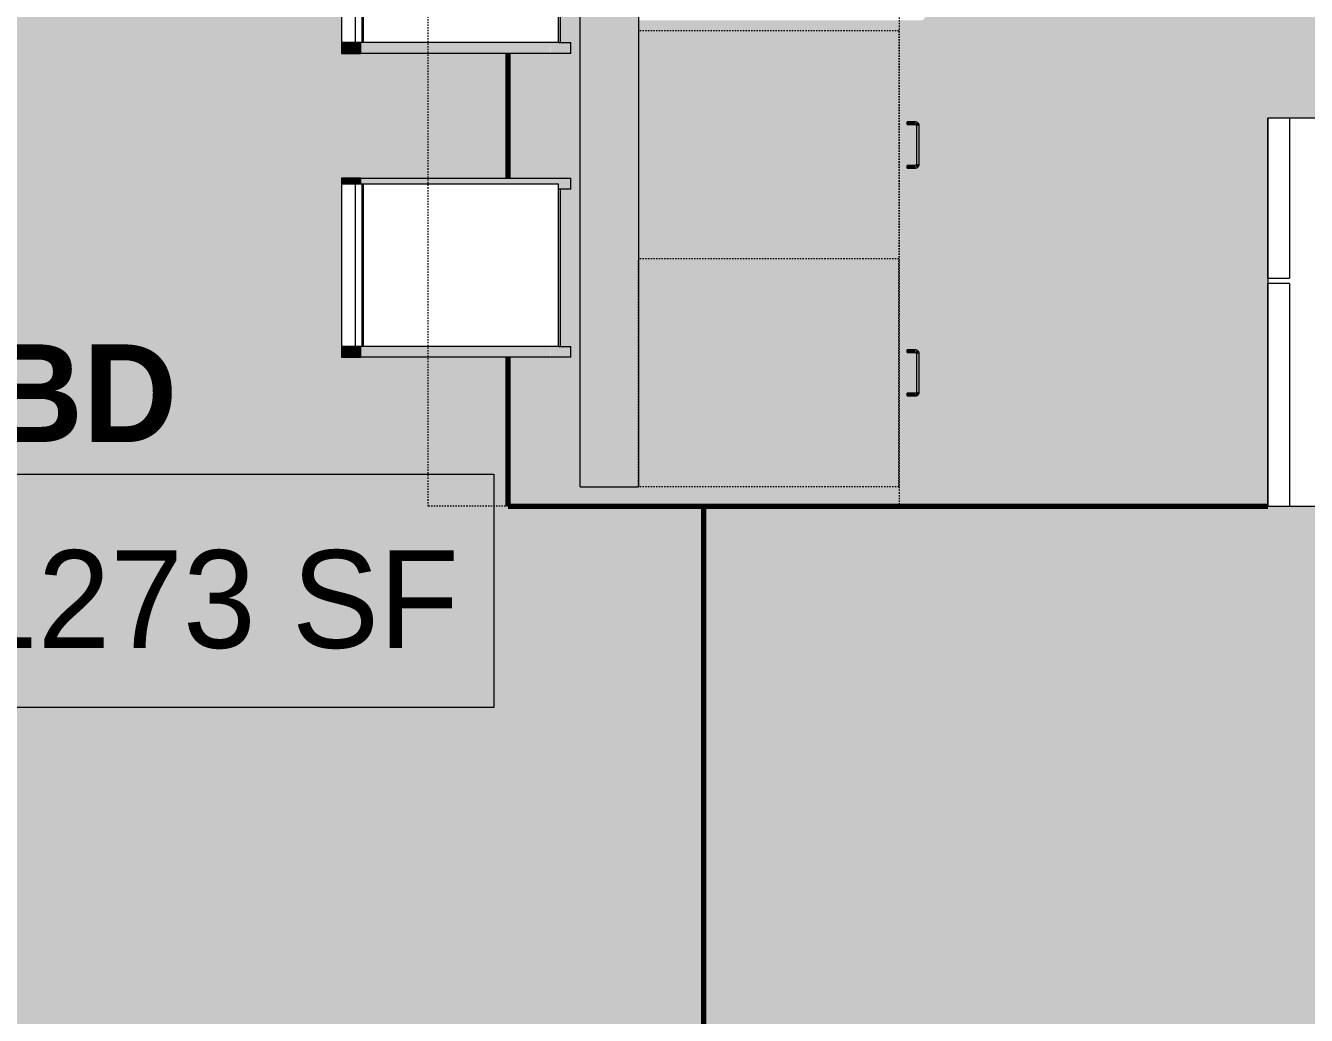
# Model space of a CAD drawing. Header units: inches. Extents: x -4218 to -1814, y 9706 to 12426.
# Drawn here: x -3670 to -3552, y 11892.3 to 11983.5 of the extents above; entities that cross this region are included whole.
import ezdxf

# ---------------------------------------------------------------- set-up
doc = ezdxf.new("R2010")
doc.units = ezdxf.units.IN
doc.header["$MEASUREMENT"] = 0
doc.linetypes.add('Dash', pattern=[0.25, 0.125, -0.125])
for name, color, linetype, lineweight in [('0-1', 7, 'Continuous', 5), ('0-2', 10, 'Continuous', 13), ('A-AREA-1', 130, 'Continuous', 70), ('A-AREA-IDEN', 2, 'Continuous', 9), ('A-AREA-PATT-2', 9, 'Continuous', 9), ('A-WALL-1', 8, 'Continuous', 5), ('A-WALL-3', 10, 'Continuous', 13), ('I-FURN-1', 7, 'Continuous', 9), ('I-FURN-2', 9, 'Continuous', 9), ('Q-CASE', 31, 'Continuous', 9), ('Q-CASE-HDLN-1', 7, 'Dash', 9), ('Q-CASE-HDLN-2', 31, 'Continuous', 9), ('Q-SPCQ-1', 7, 'Continuous', 9)]:
    doc.layers.add(name, color=color, linetype=linetype, lineweight=lineweight)
doc.styles.add('Century Gothic', font='ufonts.com_century-gothic.ttf', dxfattribs={"height": 9})
doc.styles.add('Century Gothic_B', font='GOTHICB.TTF', dxfattribs={"height": 9})

# ---------------------------------------------------------------- blocks, each defined once
blk = doc.blocks.new('Refrigerator_-_Side-by-Side_6047 - 36_ X 30_-345559-FLOOR PLAN - 2ND FLOOR')
at = {"layer": 'Q-SPCQ-1'}
for p, q in [((17.87, 14.42), (-17.88, 14.42)), ((-17.88, 14.42), (-17.88, -15.58)), ((17.87, -15.58), (17.87, 14.42)), ((-17.88, -13.58), (-3.13, -13.58)), ((-17.88, -13.58), (-17.88, -15.58)), ((-3.13, -15.58), (-3.13, -13.58)), ((-2.63, -13.58), (17.87, -13.58)), ((-2.63, -13.58), (-2.63, -15.58)), ((17.87, -15.58), (17.87, -13.58)), ((-17.88, -15.58), (17.87, -15.58)), ((-3.13, -15.58), (-17.88, -15.58)), ((17.87, -15.58), (-2.63, -15.58))]:
    blk.add_line(p, q, dxfattribs=at)
blk = doc.blocks.new('OD_CW_Countertop - OD_CW_Countertop-2487130-FLOOR PLAN - 2ND FLOOR')
at = {"layer": 'Q-CASE-HDLN-1'}
for p, q in [((0.74, -24), (0.74, 19.38)), ((0.74, 19.38), (129.26, 19.38)), ((129.26, 19.38), (129.26, -24)), ((129.26, -24), (0.74, -24))]:
    blk.add_line(p, q, dxfattribs=at)
blk = doc.blocks.new('Bar_Stool_6722_1_ - Bar_Stool_6722_1_-1372833-FLOOR PLAN - 2ND FLOOR')
at = {"layer": 'I-FURN-2'}
for points in [[(16.5, 0), (16, 0), (16, -0.98), (16.5, -0.95), (16.5, -0.3)], [(0, 0), (0, -0.98), (1, -0.98), (1, 0)], [(1, -0.98), (0, -0.98), (0, -1.78), (1, -1.78), (1, -1.24)], [(16.5, -0.98), (16, -0.98), (16, -1.78), (16.5, -1.78), (16.5, -1.24)], [(1, -1.78), (0, -1.78), (0, -17.72), (1, -17.72), (1, -1.91)], [(16.5, -1.78), (16, -1.78), (16, -17.72), (16.5, -17.72), (16.5, -10.48)], [(0.5, -17.72), (0, -17.72), (0, -19.21), (0.5, -19.21), (0.5, -18.08)], [(1, -17.72), (0.5, -17.72), (0.5, -19.21), (1, -19.21), (1, -17.97)], [(16.5, -17.72), (16, -17.72), (16, -19.21), (16.5, -19.21), (16.5, -17.97)], [(1, -19.21), (0, -19.24), (0, -21.13), (1, -21.13), (1, -19.22)], [(12.87, -19.99), (1, -19.99), (1, -20.14), (15.5, -20.14), (15.5, -19.99)], [(16, -19.21), (16, -19.99), (15.5, -19.99), (15.5, -21.13), (16.5, -21.13), (16.5, -19.21)]]:
    blk.add_hatch(color=256, dxfattribs=at).paths.add_polyline_path(points, flags=0)
at = {"layer": 'I-FURN-1'}
for p, q in [((1, 0), (0, 0)), ((0, 0), (0, -0.98)), ((1, -1.24), (1, 0)), ((16, 0), (1, 0)), ((16, 0), (16, -1.24)), ((0, -0.98), (1, -0.98)), ((0, -0.98), (0, -1.78)), ((16.5, 0), (16, 0)), ((16, -0.98), (16.5, -0.98)), ((16.5, -0.98), (16.5, 0)), ((16.5, -1.78), (16.5, -0.98)), ((0, -1.78), (1, -1.78)), ((0, -17.72), (0, -1.78)), ((1, -1.91), (1, -1.24)), ((16, -1.24), (1, -1.24)), ((1, -1.91), (16, -1.91)), ((1, -2.03), (1, -1.91)), ((1, -17.63), (1, -2.03)), ((1, -2.03), (16, -2.03)), ((16, -1.24), (16, -1.91)), ((16, -1.78), (16.5, -1.78)), ((16, -1.91), (16, -2.03)), ((16, -2.03), (16, -17.63)), ((16.5, -1.78), (16.5, -17.72)), ((1, -19.89), (1, -17.63)), ((16, -17.63), (16, -19.89)), ((0, -19.21), (0, -17.72)), ((16.5, -17.72), (16.5, -19.21)), ((0, -21.13), (0, -19.21)), ((1, -19.99), (1, -19.89)), ((1, -19.99), (1, -20.06)), ((1, -20), (16, -20)), ((1, -20.06), (1, -20.14)), ((15.5, -20.06), (15.5, -19.98)), ((15.5, -20.14), (15.5, -20.06)), ((16, -19.89), (16, -19.99)), ((16.5, -19.21), (16.5, -21.13)), ((0, -21.13), (1, -21.13)), ((15.5, -20.14), (1, -20.14)), ((1, -20.14), (1, -21.13)), ((15.5, -21.13), (15.5, -20.14)), ((15.5, -21.13), (16.5, -21.13))]:
    blk.add_line(p, q, dxfattribs=at)
blk = doc.blocks.new('Drawer_Base_Cabinet_3_drawer_12205 - 21_-V46-FLOOR PLAN - 2ND FLOOR')
at = {"layer": 'Q-CASE'}
for points in [[(-1.38, -25.5), (-1.14, -25.5), (-1.17, -24.75), (-1.38, -24.75), (-1.38, -25.45)], [(2.62, -25.5), (2.86, -25.5), (2.83, -24.75), (2.62, -24.75)], [(-1.32, -25.5), (-1.26, -25.77), (-1.01, -25.78), (-1.05, -25.69), (-1.29, -25.5)], [(-1.01, -25.62), (-1.01, -25.87), (2.49, -25.84), (2.49, -25.62), (0.45, -25.62)], [(2.49, -25.75), (2.49, -25.81), (2.76, -25.75), (2.77, -25.5), (2.71, -25.5), (2.52, -25.72)]]:
    blk.add_hatch(color=256, dxfattribs=at).paths.add_polyline_path(points, flags=0)
at = {"layer": 'Q-CASE-HDLN-1'}
for p, q in [((11.24, 0), (-9.76, 0)), ((-9.76, -24), (-9.76, 0)), ((11.24, -24), (11.24, 0)), ((11.24, -24), (-9.76, -24))]:
    blk.add_line(p, q, dxfattribs=at)
at = {"layer": 'Q-CASE-HDLN-2'}
for p, q in [((-1.39, -24.75), (-1.39, -25.5)), ((-1.39, -24.75), (-1.38, -24.75)), ((-1.38, -24.75), (-1.39, -24.75)), ((-1.39, -24.75), (-1.39, -25.5)), ((-1.39, -24.75), (-1.38, -24.75)), ((-1.38, -24.75), (-1.39, -24.75)), ((-1.39, -24.75), (-1.39, -25.5)), ((-1.39, -24.75), (-1.14, -24.75)), ((-1.38, -24.75), (-1.39, -24.75)), ((-1.14, -25.5), (-1.14, -24.75)), ((-1.14, -24.75), (-1.14, -24.75)), ((-1.14, -24.75), (-1.14, -24.75)), ((-1.14, -25.5), (-1.14, -24.75)), ((-1.14, -24.75), (-1.14, -24.75)), ((-1.14, -24.75), (-1.14, -24.75)), ((-1.14, -25.5), (-1.14, -24.75)), ((-1.14, -24.75), (-1.14, -24.75)), ((2.61, -24.75), (2.61, -25.5)), ((2.62, -24.75), (2.61, -24.75)), ((2.61, -24.75), (2.62, -24.75)), ((2.61, -24.75), (2.61, -25.5)), ((2.62, -24.75), (2.61, -24.75)), ((2.61, -24.75), (2.62, -24.75)), ((2.61, -24.75), (2.61, -25.5)), ((2.62, -24.75), (2.61, -24.75)), ((2.61, -24.75), (2.86, -24.75)), ((2.86, -25.5), (2.86, -24.75)), ((2.86, -24.75), (2.86, -24.75)), ((2.86, -24.75), (2.86, -24.75)), ((2.86, -25.5), (2.86, -24.75)), ((2.86, -24.75), (2.86, -24.75)), ((2.86, -24.75), (2.86, -24.75)), ((2.86, -25.5), (2.86, -24.75)), ((2.86, -24.75), (2.86, -24.75)), ((2.49, -25.62), (-1.01, -25.62)), ((-1.01, -25.87), (2.49, -25.87))]:
    blk.add_line(p, q, dxfattribs=at)
at = {"layer": 'Q-CASE-HDLN-2', "flags": 128}
for points in [[(-1.39, -25.5), (-1.39, -25.51), (-1.39, -25.53), (-1.38, -25.54), (-1.38, -25.56), (-1.38, -25.57), (-1.38, -25.59), (-1.37, -25.6), (-1.37, -25.62), (-1.36, -25.63), (-1.36, -25.65), (-1.35, -25.66), (-1.34, -25.67), (-1.34, -25.69), (-1.33, -25.7), (-1.32, -25.71), (-1.31, -25.72), (-1.3, -25.74), (-1.29, -25.75), (-1.28, -25.76)], [(-1.39, -25.5), (-1.39, -25.51), (-1.39, -25.53), (-1.38, -25.54), (-1.38, -25.56), (-1.38, -25.57), (-1.38, -25.59), (-1.37, -25.6), (-1.37, -25.62), (-1.36, -25.63), (-1.36, -25.65), (-1.35, -25.66), (-1.34, -25.67), (-1.34, -25.69), (-1.33, -25.7), (-1.32, -25.71), (-1.31, -25.72), (-1.3, -25.74), (-1.29, -25.75), (-1.28, -25.76)], [(-1.39, -25.5), (-1.39, -25.51), (-1.39, -25.53), (-1.38, -25.54), (-1.38, -25.56), (-1.38, -25.57), (-1.38, -25.59), (-1.37, -25.6), (-1.37, -25.62), (-1.36, -25.63), (-1.36, -25.65), (-1.35, -25.66), (-1.34, -25.67), (-1.34, -25.69), (-1.33, -25.7), (-1.32, -25.71), (-1.31, -25.72), (-1.3, -25.74), (-1.29, -25.75), (-1.28, -25.76), (-1.27, -25.77), (-1.26, -25.78), (-1.25, -25.79), (-1.24, -25.8), (-1.23, -25.81), (-1.21, -25.82), (-1.2, -25.82), (-1.19, -25.83), (-1.18, -25.84), (-1.16, -25.84), (-1.15, -25.85), (-1.13, -25.85), (-1.12, -25.86), (-1.11, -25.86), (-1.09, -25.87), (-1.08, -25.87), (-1.06, -25.87), (-1.05, -25.87), (-1.03, -25.87), (-1.02, -25.87), (-1.01, -25.87)], [(-1.26, -25.78), (-1.25, -25.79), (-1.24, -25.8), (-1.23, -25.81), (-1.21, -25.82), (-1.2, -25.82), (-1.19, -25.83), (-1.18, -25.84), (-1.16, -25.84), (-1.15, -25.85), (-1.13, -25.85), (-1.12, -25.86), (-1.11, -25.86), (-1.09, -25.87), (-1.08, -25.87), (-1.06, -25.87), (-1.05, -25.87), (-1.03, -25.87), (-1.02, -25.87), (-1.01, -25.87)], [(-1.26, -25.78), (-1.25, -25.79), (-1.24, -25.8), (-1.23, -25.81), (-1.21, -25.82), (-1.2, -25.82), (-1.19, -25.83), (-1.18, -25.84), (-1.16, -25.84), (-1.15, -25.85), (-1.13, -25.85), (-1.12, -25.86), (-1.11, -25.86), (-1.09, -25.87), (-1.08, -25.87), (-1.06, -25.87), (-1.05, -25.87), (-1.03, -25.87), (-1.02, -25.87), (-1.01, -25.87)], [(-1.01, -25.62), (-1.02, -25.62), (-1.02, -25.62), (-1.03, -25.62), (-1.03, -25.62), (-1.04, -25.62), (-1.04, -25.62), (-1.05, -25.62), (-1.05, -25.62), (-1.06, -25.62), (-1.06, -25.62), (-1.07, -25.61), (-1.07, -25.61), (-1.07, -25.61), (-1.08, -25.61), (-1.08, -25.6), (-1.09, -25.6), (-1.09, -25.6), (-1.09, -25.59), (-1.1, -25.59), (-1.1, -25.59), (-1.11, -25.58), (-1.11, -25.58), (-1.11, -25.58), (-1.11, -25.57), (-1.12, -25.57), (-1.12, -25.56), (-1.12, -25.56), (-1.12, -25.55), (-1.13, -25.55), (-1.13, -25.55), (-1.13, -25.54), (-1.13, -25.54), (-1.13, -25.53), (-1.13, -25.53), (-1.14, -25.52), (-1.14, -25.52), (-1.14, -25.51), (-1.14, -25.51), (-1.14, -25.5), (-1.14, -25.5)], [(-1.01, -25.62), (-1.02, -25.62), (-1.02, -25.62), (-1.03, -25.62), (-1.03, -25.62), (-1.04, -25.62), (-1.04, -25.62), (-1.05, -25.62), (-1.05, -25.62), (-1.06, -25.62), (-1.06, -25.62), (-1.07, -25.61), (-1.07, -25.61), (-1.07, -25.61), (-1.08, -25.61), (-1.08, -25.6), (-1.09, -25.6), (-1.09, -25.6), (-1.09, -25.59), (-1.1, -25.59), (-1.1, -25.59), (-1.11, -25.58), (-1.11, -25.58), (-1.11, -25.58), (-1.11, -25.57), (-1.12, -25.57), (-1.12, -25.56), (-1.12, -25.56), (-1.12, -25.55), (-1.13, -25.55), (-1.13, -25.55), (-1.13, -25.54), (-1.13, -25.54), (-1.13, -25.53), (-1.13, -25.53), (-1.14, -25.52), (-1.14, -25.52), (-1.14, -25.51), (-1.14, -25.51), (-1.14, -25.5), (-1.14, -25.5)], [(-1.01, -25.62), (-1.02, -25.62), (-1.02, -25.62), (-1.03, -25.62), (-1.03, -25.62), (-1.04, -25.62), (-1.04, -25.62), (-1.05, -25.62), (-1.05, -25.62), (-1.06, -25.62), (-1.06, -25.62), (-1.07, -25.61), (-1.07, -25.61), (-1.07, -25.61), (-1.08, -25.61), (-1.08, -25.6), (-1.09, -25.6), (-1.09, -25.6), (-1.09, -25.59), (-1.1, -25.59), (-1.1, -25.59), (-1.11, -25.58), (-1.11, -25.58), (-1.11, -25.58), (-1.11, -25.57), (-1.12, -25.57), (-1.12, -25.56), (-1.12, -25.56), (-1.12, -25.55), (-1.13, -25.55), (-1.13, -25.55), (-1.13, -25.54), (-1.13, -25.54), (-1.13, -25.53), (-1.13, -25.53), (-1.14, -25.52), (-1.14, -25.52), (-1.14, -25.51), (-1.14, -25.51), (-1.14, -25.5), (-1.14, -25.5)], [(2.61, -25.5), (2.61, -25.5), (2.61, -25.51), (2.61, -25.51), (2.61, -25.52), (2.61, -25.52), (2.61, -25.53), (2.61, -25.53), (2.61, -25.54), (2.6, -25.54), (2.6, -25.55), (2.6, -25.55), (2.6, -25.56), (2.6, -25.56), (2.59, -25.57), (2.59, -25.57), (2.59, -25.57), (2.58, -25.58), (2.58, -25.58), (2.58, -25.59), (2.57, -25.59), (2.57, -25.59), (2.57, -25.6), (2.56, -25.6), (2.56, -25.6), (2.56, -25.61), (2.55, -25.61), (2.55, -25.61), (2.54, -25.61), (2.54, -25.61), (2.53, -25.62), (2.53, -25.62), (2.52, -25.62), (2.52, -25.62), (2.51, -25.62), (2.51, -25.62), (2.5, -25.62), (2.5, -25.62), (2.49, -25.62), (2.49, -25.62)], [(2.61, -25.5), (2.61, -25.5), (2.61, -25.51), (2.61, -25.51), (2.61, -25.52), (2.61, -25.52), (2.61, -25.53), (2.61, -25.53), (2.61, -25.54), (2.6, -25.54), (2.6, -25.55), (2.6, -25.55), (2.6, -25.56), (2.6, -25.56), (2.59, -25.57), (2.59, -25.57), (2.59, -25.57), (2.58, -25.58), (2.58, -25.58), (2.58, -25.59), (2.57, -25.59), (2.57, -25.59), (2.57, -25.6), (2.56, -25.6), (2.56, -25.6), (2.56, -25.61), (2.55, -25.61), (2.55, -25.61), (2.54, -25.61), (2.54, -25.61), (2.53, -25.62), (2.53, -25.62), (2.52, -25.62), (2.52, -25.62), (2.51, -25.62), (2.51, -25.62), (2.5, -25.62), (2.5, -25.62), (2.49, -25.62), (2.49, -25.62)], [(2.49, -25.87), (2.5, -25.87), (2.52, -25.87), (2.53, -25.87), (2.55, -25.87), (2.56, -25.87), (2.58, -25.86), (2.59, -25.86), (2.61, -25.86), (2.62, -25.85), (2.63, -25.85), (2.65, -25.84), (2.66, -25.83), (2.67, -25.83), (2.69, -25.82), (2.7, -25.81), (2.71, -25.8), (2.72, -25.79), (2.73, -25.78), (2.75, -25.77), (2.76, -25.76), (2.77, -25.75), (2.78, -25.74), (2.79, -25.73), (2.79, -25.72), (2.8, -25.7), (2.81, -25.69), (2.82, -25.68), (2.83, -25.66), (2.83, -25.65), (2.84, -25.64), (2.84, -25.62), (2.85, -25.61), (2.85, -25.59), (2.85, -25.58), (2.86, -25.56), (2.86, -25.55), (2.86, -25.53), (2.86, -25.52), (2.86, -25.5), (2.86, -25.5)], [(2.61, -25.5), (2.61, -25.5), (2.61, -25.51), (2.61, -25.51), (2.61, -25.52), (2.61, -25.52), (2.61, -25.53), (2.61, -25.53), (2.61, -25.54), (2.6, -25.54), (2.6, -25.55), (2.6, -25.55), (2.6, -25.56), (2.6, -25.56), (2.59, -25.57), (2.59, -25.57), (2.59, -25.57), (2.58, -25.58), (2.58, -25.58), (2.58, -25.59), (2.57, -25.59), (2.57, -25.59), (2.57, -25.6), (2.56, -25.6), (2.56, -25.6), (2.56, -25.61), (2.55, -25.61), (2.55, -25.61), (2.54, -25.61), (2.54, -25.61), (2.53, -25.62), (2.53, -25.62), (2.52, -25.62), (2.52, -25.62), (2.51, -25.62), (2.51, -25.62), (2.5, -25.62), (2.5, -25.62), (2.49, -25.62), (2.49, -25.62), (2.49, -25.62)], [(2.49, -25.87), (2.5, -25.87), (2.52, -25.87), (2.53, -25.87), (2.55, -25.87), (2.56, -25.87), (2.58, -25.86), (2.59, -25.86), (2.61, -25.86), (2.62, -25.85), (2.63, -25.85), (2.65, -25.84), (2.66, -25.83), (2.67, -25.83), (2.69, -25.82), (2.7, -25.81), (2.71, -25.8), (2.72, -25.79), (2.73, -25.78), (2.75, -25.77)], [(2.49, -25.87), (2.5, -25.87), (2.52, -25.87), (2.53, -25.87), (2.55, -25.87), (2.56, -25.87), (2.58, -25.86), (2.59, -25.86), (2.61, -25.86), (2.62, -25.85), (2.63, -25.85), (2.65, -25.84), (2.66, -25.83), (2.67, -25.83), (2.69, -25.82), (2.7, -25.81), (2.71, -25.8), (2.72, -25.79), (2.73, -25.78), (2.75, -25.77)], [(2.77, -25.75), (2.78, -25.74), (2.79, -25.73), (2.79, -25.72), (2.8, -25.7), (2.81, -25.69), (2.82, -25.68), (2.83, -25.66), (2.83, -25.65), (2.84, -25.64), (2.84, -25.62), (2.85, -25.61), (2.85, -25.59), (2.85, -25.58), (2.86, -25.56), (2.86, -25.55), (2.86, -25.53), (2.86, -25.52), (2.86, -25.5), (2.86, -25.5)], [(2.77, -25.75), (2.78, -25.74), (2.79, -25.73), (2.79, -25.72), (2.8, -25.7), (2.81, -25.69), (2.82, -25.68), (2.83, -25.66), (2.83, -25.65), (2.84, -25.64), (2.84, -25.62), (2.85, -25.61), (2.85, -25.59), (2.85, -25.58), (2.86, -25.56), (2.86, -25.55), (2.86, -25.53), (2.86, -25.52), (2.86, -25.5), (2.86, -25.5)]]:
    blk.add_lwpolyline(points, dxfattribs=at)
blk = doc.blocks.new('Drawer_Base_Cabinet_3_drawer_12205 - 21_-V47-FLOOR PLAN - 2ND FLOOR')
at = {"layer": 'Q-CASE'}
for points in [[(-1.14, 24.75), (-1.17, 25.5), (-1.38, 25.5), (-1.35, 24.75), (-1.15, 24.75)], [(-1.01, 25.72), (-1.01, 25.81), (-1.29, 25.72), (-1.29, 25.5), (-1.23, 25.53), (-1.05, 25.69)], [(2.49, 25.62), (2.49, 25.87), (-1.01, 25.84), (-1.01, 25.62)], [(2.8, 25.5), (2.74, 25.77), (2.49, 25.78), (2.52, 25.72), (2.74, 25.5), (2.77, 25.5)], [(2.86, 24.75), (2.83, 25.5), (2.62, 25.5), (2.65, 24.75), (2.85, 24.75)]]:
    blk.add_hatch(color=256, dxfattribs=at).paths.add_polyline_path(points, flags=0)
at = {"layer": 'Q-CASE-HDLN-1'}
for p, q in [((11.24, 24), (-9.76, 24)), ((-9.76, 24), (-9.76, 0)), ((11.24, 24), (11.24, 0)), ((11.24, 0), (-9.76, 0))]:
    blk.add_line(p, q, dxfattribs=at)
at = {"layer": 'Q-CASE-HDLN-2'}
for p, q in [((-1.39, 25.5), (-1.39, 24.75)), ((-1.39, 25.5), (-1.39, 24.75)), ((-1.39, 25.5), (-1.39, 24.75)), ((-1.14, 24.75), (-1.14, 25.5)), ((-1.14, 24.75), (-1.14, 25.5)), ((-1.14, 24.75), (-1.14, 25.5)), ((2.49, 25.87), (-1.01, 25.87)), ((-1.01, 25.62), (2.49, 25.62)), ((2.61, 25.5), (2.61, 24.75)), ((2.61, 25.5), (2.61, 24.75)), ((2.61, 25.5), (2.61, 24.75)), ((2.86, 24.75), (2.86, 25.5)), ((2.86, 24.75), (2.86, 25.5)), ((2.86, 24.75), (2.86, 25.5)), ((-1.39, 24.75), (-1.38, 24.75)), ((-1.38, 24.75), (-1.39, 24.75)), ((-1.39, 24.75), (-1.38, 24.75)), ((-1.38, 24.75), (-1.39, 24.75)), ((-1.39, 24.75), (-1.38, 24.75)), ((-1.14, 24.75), (-1.39, 24.75)), ((-1.14, 24.75), (-1.14, 24.75)), ((-1.14, 24.75), (-1.14, 24.75)), ((-1.14, 24.75), (-1.14, 24.75)), ((-1.14, 24.75), (-1.14, 24.75)), ((-1.14, 24.75), (-1.14, 24.75)), ((2.62, 24.75), (2.61, 24.75)), ((2.61, 24.75), (2.62, 24.75)), ((2.62, 24.75), (2.61, 24.75)), ((2.61, 24.75), (2.62, 24.75)), ((2.86, 24.75), (2.61, 24.75)), ((2.61, 24.75), (2.62, 24.75)), ((2.86, 24.75), (2.86, 24.75)), ((2.86, 24.75), (2.86, 24.75)), ((2.86, 24.75), (2.86, 24.75)), ((2.86, 24.75), (2.86, 24.75)), ((2.86, 24.75), (2.86, 24.75))]:
    blk.add_line(p, q, dxfattribs=at)
at = {"layer": 'Q-CASE-HDLN-2', "flags": 128}
for points in [[(-1.01, 25.87), (-1.03, 25.87), (-1.04, 25.87), (-1.06, 25.87), (-1.07, 25.87), (-1.09, 25.87), (-1.1, 25.86), (-1.12, 25.86), (-1.13, 25.86), (-1.14, 25.85), (-1.16, 25.85), (-1.17, 25.84), (-1.19, 25.83), (-1.2, 25.83), (-1.21, 25.82), (-1.22, 25.81), (-1.24, 25.8), (-1.25, 25.79), (-1.26, 25.78), (-1.27, 25.77), (-1.28, 25.76), (-1.29, 25.75), (-1.3, 25.74), (-1.31, 25.73), (-1.32, 25.72), (-1.33, 25.7), (-1.34, 25.69), (-1.34, 25.68), (-1.35, 25.66), (-1.36, 25.65), (-1.36, 25.64), (-1.37, 25.62), (-1.37, 25.61), (-1.38, 25.59), (-1.38, 25.58), (-1.38, 25.56), (-1.38, 25.55), (-1.39, 25.53), (-1.39, 25.52), (-1.39, 25.5), (-1.39, 25.5)], [(-1.29, 25.75), (-1.3, 25.74), (-1.31, 25.73), (-1.32, 25.72), (-1.33, 25.7), (-1.34, 25.69), (-1.34, 25.68), (-1.35, 25.66), (-1.36, 25.65), (-1.36, 25.64), (-1.37, 25.62), (-1.37, 25.61), (-1.38, 25.59), (-1.38, 25.58), (-1.38, 25.56), (-1.38, 25.55), (-1.39, 25.53), (-1.39, 25.52), (-1.39, 25.5), (-1.39, 25.5)], [(-1.29, 25.75), (-1.3, 25.74), (-1.31, 25.73), (-1.32, 25.72), (-1.33, 25.7), (-1.34, 25.69), (-1.34, 25.68), (-1.35, 25.66), (-1.36, 25.65), (-1.36, 25.64), (-1.37, 25.62), (-1.37, 25.61), (-1.38, 25.59), (-1.38, 25.58), (-1.38, 25.56), (-1.38, 25.55), (-1.39, 25.53), (-1.39, 25.52), (-1.39, 25.5), (-1.39, 25.5)], [(-1.01, 25.87), (-1.03, 25.87), (-1.04, 25.87), (-1.06, 25.87), (-1.07, 25.87), (-1.09, 25.87), (-1.1, 25.86), (-1.12, 25.86), (-1.13, 25.86), (-1.14, 25.85), (-1.16, 25.85), (-1.17, 25.84), (-1.19, 25.83), (-1.2, 25.83), (-1.21, 25.82), (-1.22, 25.81), (-1.24, 25.8), (-1.25, 25.79), (-1.26, 25.78), (-1.27, 25.77)], [(-1.01, 25.87), (-1.03, 25.87), (-1.04, 25.87), (-1.06, 25.87), (-1.07, 25.87), (-1.09, 25.87), (-1.1, 25.86), (-1.12, 25.86), (-1.13, 25.86), (-1.14, 25.85), (-1.16, 25.85), (-1.17, 25.84), (-1.19, 25.83), (-1.2, 25.83), (-1.21, 25.82), (-1.22, 25.81), (-1.24, 25.8), (-1.25, 25.79), (-1.26, 25.78), (-1.27, 25.77)], [(-1.14, 25.5), (-1.14, 25.5), (-1.14, 25.51), (-1.14, 25.51), (-1.14, 25.52), (-1.13, 25.52), (-1.13, 25.53), (-1.13, 25.53), (-1.13, 25.54), (-1.13, 25.54), (-1.13, 25.55), (-1.13, 25.55), (-1.12, 25.56), (-1.12, 25.56), (-1.12, 25.57), (-1.12, 25.57), (-1.11, 25.57), (-1.11, 25.58), (-1.11, 25.58), (-1.1, 25.59), (-1.1, 25.59), (-1.1, 25.59), (-1.09, 25.6), (-1.09, 25.6), (-1.08, 25.6), (-1.08, 25.61), (-1.08, 25.61), (-1.07, 25.61), (-1.07, 25.61), (-1.06, 25.61), (-1.06, 25.62), (-1.05, 25.62), (-1.05, 25.62), (-1.04, 25.62), (-1.04, 25.62), (-1.03, 25.62), (-1.03, 25.62), (-1.02, 25.62), (-1.02, 25.62), (-1.01, 25.62)], [(-1.14, 25.5), (-1.14, 25.5), (-1.14, 25.51), (-1.14, 25.51), (-1.14, 25.52), (-1.13, 25.52), (-1.13, 25.53), (-1.13, 25.53), (-1.13, 25.54), (-1.13, 25.54), (-1.13, 25.55), (-1.13, 25.55), (-1.12, 25.56), (-1.12, 25.56), (-1.12, 25.57), (-1.12, 25.57), (-1.11, 25.57), (-1.11, 25.58), (-1.11, 25.58), (-1.1, 25.59), (-1.1, 25.59), (-1.1, 25.59), (-1.09, 25.6), (-1.09, 25.6), (-1.08, 25.6), (-1.08, 25.61), (-1.08, 25.61), (-1.07, 25.61), (-1.07, 25.61), (-1.06, 25.61), (-1.06, 25.62), (-1.05, 25.62), (-1.05, 25.62), (-1.04, 25.62), (-1.04, 25.62), (-1.03, 25.62), (-1.03, 25.62), (-1.02, 25.62), (-1.02, 25.62), (-1.01, 25.62)], [(-1.14, 25.5), (-1.14, 25.5), (-1.14, 25.51), (-1.14, 25.51), (-1.14, 25.52), (-1.13, 25.52), (-1.13, 25.53), (-1.13, 25.53), (-1.13, 25.54), (-1.13, 25.54), (-1.13, 25.55), (-1.13, 25.55), (-1.12, 25.56), (-1.12, 25.56), (-1.12, 25.57), (-1.12, 25.57), (-1.11, 25.57), (-1.11, 25.58), (-1.11, 25.58), (-1.1, 25.59), (-1.1, 25.59), (-1.1, 25.59), (-1.09, 25.6), (-1.09, 25.6), (-1.08, 25.6), (-1.08, 25.61), (-1.08, 25.61), (-1.07, 25.61), (-1.07, 25.61), (-1.06, 25.61), (-1.06, 25.62), (-1.05, 25.62), (-1.05, 25.62), (-1.04, 25.62), (-1.04, 25.62), (-1.03, 25.62), (-1.03, 25.62), (-1.02, 25.62), (-1.02, 25.62), (-1.01, 25.62), (-1.01, 25.62)], [(2.74, 25.78), (2.73, 25.79), (2.71, 25.8), (2.7, 25.81), (2.69, 25.82), (2.68, 25.82), (2.66, 25.83), (2.65, 25.84), (2.64, 25.84), (2.62, 25.85), (2.61, 25.85), (2.6, 25.86), (2.58, 25.86), (2.57, 25.87), (2.55, 25.87), (2.54, 25.87), (2.52, 25.87), (2.51, 25.87), (2.49, 25.87), (2.49, 25.87)], [(2.74, 25.78), (2.73, 25.79), (2.71, 25.8), (2.7, 25.81), (2.69, 25.82), (2.68, 25.82), (2.66, 25.83), (2.65, 25.84), (2.64, 25.84), (2.62, 25.85), (2.61, 25.85), (2.6, 25.86), (2.58, 25.86), (2.57, 25.87), (2.55, 25.87), (2.54, 25.87), (2.52, 25.87), (2.51, 25.87), (2.49, 25.87), (2.49, 25.87)], [(2.86, 25.5), (2.86, 25.51), (2.86, 25.53), (2.86, 25.54), (2.86, 25.56), (2.86, 25.57), (2.85, 25.59), (2.85, 25.6), (2.84, 25.62), (2.84, 25.63), (2.83, 25.65), (2.83, 25.66), (2.82, 25.67), (2.81, 25.69), (2.81, 25.7), (2.8, 25.71), (2.79, 25.72), (2.78, 25.74), (2.77, 25.75), (2.76, 25.76), (2.75, 25.77), (2.74, 25.78), (2.73, 25.79), (2.71, 25.8), (2.7, 25.81), (2.69, 25.82), (2.68, 25.82), (2.66, 25.83), (2.65, 25.84), (2.64, 25.84), (2.62, 25.85), (2.61, 25.85), (2.6, 25.86), (2.58, 25.86), (2.57, 25.87), (2.55, 25.87), (2.54, 25.87), (2.52, 25.87), (2.51, 25.87), (2.49, 25.87), (2.49, 25.87)], [(2.49, 25.62), (2.49, 25.62), (2.5, 25.62), (2.5, 25.62), (2.51, 25.62), (2.51, 25.62), (2.52, 25.62), (2.52, 25.62), (2.53, 25.62), (2.53, 25.62), (2.54, 25.62), (2.54, 25.61), (2.55, 25.61), (2.55, 25.61), (2.55, 25.61), (2.56, 25.6), (2.56, 25.6), (2.57, 25.6), (2.57, 25.59), (2.57, 25.59), (2.58, 25.59), (2.58, 25.58), (2.58, 25.58), (2.59, 25.58), (2.59, 25.57), (2.59, 25.57), (2.6, 25.56), (2.6, 25.56), (2.6, 25.55), (2.6, 25.55), (2.6, 25.55), (2.61, 25.54), (2.61, 25.54), (2.61, 25.53), (2.61, 25.53), (2.61, 25.52), (2.61, 25.52), (2.61, 25.51), (2.61, 25.51), (2.61, 25.5), (2.61, 25.5)], [(2.49, 25.62), (2.49, 25.62), (2.5, 25.62), (2.5, 25.62), (2.51, 25.62), (2.51, 25.62), (2.52, 25.62), (2.52, 25.62), (2.53, 25.62), (2.53, 25.62), (2.54, 25.62), (2.54, 25.61), (2.55, 25.61), (2.55, 25.61), (2.55, 25.61), (2.56, 25.6), (2.56, 25.6), (2.57, 25.6), (2.57, 25.59), (2.57, 25.59), (2.58, 25.59), (2.58, 25.58), (2.58, 25.58), (2.59, 25.58), (2.59, 25.57), (2.59, 25.57), (2.6, 25.56), (2.6, 25.56), (2.6, 25.55), (2.6, 25.55), (2.6, 25.55), (2.61, 25.54), (2.61, 25.54), (2.61, 25.53), (2.61, 25.53), (2.61, 25.52), (2.61, 25.52), (2.61, 25.51), (2.61, 25.51), (2.61, 25.5), (2.61, 25.5)], [(2.49, 25.62), (2.49, 25.62), (2.5, 25.62), (2.5, 25.62), (2.51, 25.62), (2.51, 25.62), (2.52, 25.62), (2.52, 25.62), (2.53, 25.62), (2.53, 25.62), (2.54, 25.62), (2.54, 25.61), (2.55, 25.61), (2.55, 25.61), (2.55, 25.61), (2.56, 25.6), (2.56, 25.6), (2.57, 25.6), (2.57, 25.59), (2.57, 25.59), (2.58, 25.59), (2.58, 25.58), (2.58, 25.58), (2.59, 25.58), (2.59, 25.57), (2.59, 25.57), (2.6, 25.56), (2.6, 25.56), (2.6, 25.55), (2.6, 25.55), (2.6, 25.55), (2.61, 25.54), (2.61, 25.54), (2.61, 25.53), (2.61, 25.53), (2.61, 25.52), (2.61, 25.52), (2.61, 25.51), (2.61, 25.51), (2.61, 25.5), (2.61, 25.5)], [(2.86, 25.5), (2.86, 25.51), (2.86, 25.53), (2.86, 25.54), (2.86, 25.56), (2.86, 25.57), (2.85, 25.59), (2.85, 25.6), (2.84, 25.62), (2.84, 25.63), (2.83, 25.65), (2.83, 25.66), (2.82, 25.67), (2.81, 25.69), (2.81, 25.7), (2.8, 25.71), (2.79, 25.72), (2.78, 25.74), (2.77, 25.75), (2.76, 25.76)], [(2.86, 25.5), (2.86, 25.51), (2.86, 25.53), (2.86, 25.54), (2.86, 25.56), (2.86, 25.57), (2.85, 25.59), (2.85, 25.6), (2.84, 25.62), (2.84, 25.63), (2.83, 25.65), (2.83, 25.66), (2.82, 25.67), (2.81, 25.69), (2.81, 25.7), (2.8, 25.71), (2.79, 25.72), (2.78, 25.74), (2.77, 25.75), (2.76, 25.76)]]:
    blk.add_lwpolyline(points, dxfattribs=at)
blk = doc.blocks.new('CTR - 1st Phase - Unit Layouts_rvt-1-FLOOR PLAN - 2ND FLOOR')
at = {"layer": 'A-WALL-1'}
blk.add_hatch(color=256, dxfattribs=at).paths.add_polyline_path([(-3613.5, 11940.96), (-3613.5, 12065.96), (-3618.87, 12065.96), (-3618.87, 11940.96), (-3616.12, 11940.96)], flags=0)
at = {"layer": 'A-AREA-1'}
for p, q in [((-3625.5, 11969.4), (-3625.5, 11980.9)), ((-3625.5, 11939.19), (-3625.5, 11952.9)), ((-3625.5, 11939.19), (-3555.5, 11939.19)), ((-3607.5, 11939.19), (-3607.5, 11891.19))]:
    blk.add_line(p, q, dxfattribs=at)
at = {"layer": 'A-WALL-3'}
for p, q in [((-3618.87, 11940.96), (-3618.87, 12065.96)), ((-3613.5, 12065.96), (-3613.5, 11940.96)), ((-3618.87, 11940.96), (-3613.5, 11940.96))]:
    blk.add_line(p, q, dxfattribs=at)
at = {"layer": '0-2'}
for name, p, rotation in [('OD_CW_Countertop - OD_CW_Countertop-2487130-FLOOR PLAN - 2ND FLOOR', (-3608.87, 12068.45), 270.0000000000942), ('Bar_Stool_6722_1_ - Bar_Stool_6722_1_-1372833-FLOOR PLAN - 2ND FLOOR', (-3640.86, 11980.9), 89.99999999988962), ('Drawer_Base_Cabinet_3_drawer_12205 - 21_-V46-FLOOR PLAN - 2ND FLOOR', (-3613.5, 11971.73), 89.99999999998622), ('Refrigerator_-_Side-by-Side_6047 - 36_ X 30_-345559-FLOOR PLAN - 2ND FLOOR', (-3539.92, 11957.06), 269.9999999999943), ('Bar_Stool_6722_1_ - Bar_Stool_6722_1_-1372833-FLOOR PLAN - 2ND FLOOR', (-3640.86, 11952.9), 89.99999999988962), ('Drawer_Base_Cabinet_3_drawer_12205 - 21_-V47-FLOOR PLAN - 2ND FLOOR', (-3613.5, 11952.2), 270.0000000000004)]:
    blk.add_blockref(name, p, dxfattribs=dict(at, rotation=rotation))

msp = doc.modelspace()

# ---------------------------------------------------------------- hatches: boundary and pattern name
at = {"layer": 'A-AREA-PATT-2'}
h = msp.add_hatch(color=256, dxfattribs=at)
h.paths.add_polyline_path([(-3345.9774, 11725.9894), (-3341.72374, 11725.9894), (-3341.72374, 11757.2394), (-3345.17374, 11757.2394), (-3345.17374, 11761.9894), (-3341.72374, 11761.9894), (-3341.72374, 11773.48427), (-3349.44996, 11773.48427), (-3350.41438, 11773.61123), (-3351.31307, 11773.98349), (-3352.08479, 11774.57565), (-3352.67696, 11775.34738), (-3353.05304, 11776.27517), (-3353.17618, 11777.34157), (-3353.17618, 11778.59883), (-3356.19996, 11778.25111), (-3357.19996, 11777.05935), (-3358.19996, 11776.49259), (-3359.19996, 11776.22464), (-3360.20376, 11776.04764), (-3361.19996, 11775.96049), (-3363.19235, 11776.1348), (-3365.19996, 11776.67274), (-3367.19996, 11777.40068), (-3369.19996, 11778.33329), (-3371.19996, 11779.72072), (-3372.19996, 11780.72072), (-3372.69996, 11781.58675), (-3373.19996, 11782.9894), (-3373.19996, 11783.96049), (-3372.69996, 11785.33423), (-3372.19996, 11786.20025), (-3371.19996, 11787.20025), (-3369.19996, 11788.58768), (-3367.19996, 11789.5203), (-3365.19996, 11790.24824), (-3363.19235, 11790.78618), (-3361.19996, 11790.96049), (-3359.70948, 11790.78618), (-3359.19996, 11790.69633), (-3358.19996, 11790.42839), (-3357.19996, 11789.86162), (-3356.19996, 11788.66987), (-3353.17618, 11788.32215), (-3353.17618, 11789.71049), (-3353.04921, 11790.67491), (-3352.67696, 11791.5736), (-3352.08479, 11792.34532), (-3351.31307, 11792.93749), (-3350.41438, 11793.30974), (-3349.44996, 11793.43671), (-3341.72374, 11793.43671), (-3341.72374, 11851.0394), (-3373.89874, 11851.0394), (-3373.89874, 11855.7894), (-3341.72374, 11855.7894), (-3341.72374, 12109.7144), (-3480.53624, 12109.7144), (-3480.53624, 12043.04376), (-3479.78624, 12043.04376), (-3479.78624, 12040.54376), (-3480.53624, 12040.54376), (-3480.53624, 12040.29376), (-3481.91124, 12040.29376), (-3481.91124, 12020.29376), (-3480.53624, 12020.29376), (-3480.53624, 11998.04376), (-3479.78624, 11998.04376), (-3479.78624, 11995.54376), (-3480.53624, 11995.54376), (-3480.53624, 11992.54376), (-3479.78624, 11992.54376), (-3479.78624, 11990.04376), (-3480.53624, 11990.04376), (-3480.53624, 11989.79376), (-3481.91124, 11989.79376), (-3481.91124, 11960.79376), (-3480.53624, 11960.79376), (-3480.49764, 11929.54376), (-3479.78624, 11929.54376), (-3479.78624, 11927.04376), (-3480.53624, 11927.04376), (-3480.53624, 11916.39103), (-3504.66314, 11892.26413), (-3501.39277, 11888.99376), (-3504.75153, 11885.635), (-3523.49874, 11904.38222), (-3523.49874, 11934.4394), (-3547.49874, 11934.4394), (-3547.49874, 11939.1894), (-3555.49874, 11939.1894), (-3555.49874, 11974.9394), (-3525.49874, 11974.9394), (-3525.49874, 11939.1894), (-3523.49874, 11939.1894), (-3523.49874, 11976.6894), (-3535.74874, 11976.6894), (-3535.74874, 11996.1894), (-3523.49874, 11996.1894), (-3523.49874, 11997.6894), (-3535.74874, 11997.6894), (-3535.74874, 12017.1894), (-3523.49874, 12017.1894), (-3523.49874, 12018.4394), (-3537.98693, 12018.4394), (-3537.98693, 12018.9394), (-3538.10504, 12018.9394), (-3538.10504, 12018.4394), (-3539.09808, 12018.4394), (-3539.09808, 12018.9394), (-3547.49874, 12018.9394), (-3547.49874, 12048.9394), (-3523.49874, 12048.9394), (-3523.49874, 12049.6894), (-3535.74874, 12049.6894), (-3535.74874, 12069.1894), (-3523.49874, 12069.1894), (-3523.49874, 12070.6894), (-3535.74874, 12070.6894), (-3535.74874, 12090.1894), (-3523.49874, 12090.1894), (-3523.49874, 12091.6894), (-3535.74874, 12091.6894), (-3535.74874, 12099.4394), (-3547.49874, 12099.4394), (-3547.49874, 12098.9394), (-3548.04181, 12098.9394), (-3548.09106, 12099.15578), (-3548.16411, 12099.32162), (-3548.20172, 12099.60391), (-3548.24874, 12099.6894), (-3548.24874, 12101.56866), (-3548.99874, 12101.60101), (-3548.99874, 12101.6269), (-3549.26661, 12101.6894), (-3549.33713, 12101.9394), (-3549.37374, 12101.9394), (-3549.33713, 12105.4394), (-3549.31124, 12105.4394), (-3549.21874, 12105.71262), (-3548.99874, 12105.77778), (-3548.99874, 12105.81014), (-3548.24874, 12105.81014), (-3548.24874, 12107.8144), (-3548.1749, 12107.99367), (-3548.13743, 12108.26943), (-3548.05009, 12108.49074), (-3548.04181, 12108.5644), (-3547.49874, 12108.5644), (-3547.49874, 12107.9394), (-3535.74874, 12107.9394), (-3535.74874, 12108.1894), (-3523.49874, 12108.1894), (-3523.49874, 12109.7144), (-3851.84874, 12109.7144), (-3851.84874, 11891.1894), (-3703.45443, 11891.1894), (-3703.45443, 11886.4394), (-3851.84874, 11886.4394), (-3851.84874, 11754.1894), (-3807.83788, 11754.1894), (-3807.83788, 11771.6894), (-3789.83788, 11771.6894), (-3789.83788, 11754.1894), (-3787.90604, 11754.1894), (-3787.90604, 11833.1894), (-3709.90604, 11833.1894), (-3709.90604, 11754.1894), (-3705.90604, 11754.1894), (-3705.90604, 11771.6894), (-3687.90604, 11771.6894), (-3687.90604, 11754.1894), (-3663.82943, 11754.1894), (-3663.82943, 11822.04062), (-3659.07943, 11822.04062), (-3659.07943, 11818.9394), (-3623.70443, 11818.9394), (-3623.70443, 11818.0644), (-3659.70443, 11818.0644), (-3659.70443, 11815.0644), (-3623.70443, 11815.0644), (-3623.70443, 11814.1894), (-3629.07943, 11814.1894), (-3629.07943, 11778.1894), (-3563.2521, 11778.1894), (-3563.2521, 11754.1894), (-3555.22832, 11754.1894), (-3555.22832, 11761.61562), (-3555.10136, 11762.58003), (-3554.7291, 11763.47873), (-3554.13694, 11764.25045), (-3553.36521, 11764.84262), (-3552.46652, 11765.21487), (-3551.42579, 11765.34184), (-3550.11377, 11765.34184), (-3550.46148, 11768.36562), (-3551.65324, 11769.36562), (-3552.22, 11770.36562), (-3552.48795, 11771.36562), (-3552.66495, 11772.36942), (-3552.7521, 11773.36562), (-3552.57779, 11775.35801), (-3552.03985, 11777.36562), (-3551.31191, 11779.36562), (-3550.3793, 11781.36562), (-3548.99187, 11783.36562), (-3547.99187, 11784.36562), (-3547.12584, 11784.86562), (-3545.7521, 11785.36562), (-3544.7521, 11785.36562), (-3543.37836, 11784.86562), (-3542.51234, 11784.36562), (-3541.51234, 11783.36562), (-3540.12491, 11781.36562), (-3539.19229, 11779.36562), (-3538.45791, 11777.34157), (-3537.92641, 11775.35801), (-3537.7521, 11773.36562), (-3537.92641, 11771.87514), (-3538.08816, 11771.09728), (-3538.28421, 11770.36562), (-3538.85097, 11769.36562), (-3540.04272, 11768.36562), (-3540.39044, 11765.34184), (-3539.0021, 11765.34184), (-3538.03769, 11765.21487), (-3537.13899, 11764.84262), (-3536.36727, 11764.25045), (-3535.7751, 11763.47873), (-3535.40285, 11762.58003), (-3535.27588, 11761.41423), (-3535.27588, 11754.1894), (-3529.2521, 11754.1894), (-3529.2521, 11773.47228), (-3524.5021, 11773.47228), (-3524.5021, 11754.1894), (-3504.29874, 11754.1894), (-3504.29874, 11768.72228), (-3504.5021, 11768.72228), (-3504.5021, 11773.47228), (-3504.29874, 11773.47228), (-3504.29874, 11792.79837), (-3505.67183, 11794.17146), (-3502.31308, 11797.53022), (-3499.54874, 11794.76588), (-3499.54874, 11754.1894), (-3493.52374, 11754.1894), (-3493.52374, 11752.2519), (-3492.89874, 11752.2519), (-3492.89874, 11750.1894), (-3458.14874, 11750.1894), (-3458.14874, 11752.2519), (-3457.52374, 11752.2519), (-3457.52374, 11754.1894), (-3443.42374, 11754.1894), (-3443.42374, 11760.75944), (-3444.17374, 11760.75944), (-3444.17374, 11763.25944), (-3443.42374, 11763.25944), (-3443.42374, 11763.50944), (-3442.04874, 11763.50944), (-3442.04874, 11783.50944), (-3443.42374, 11783.50944), (-3443.42374, 11805.75944), (-3444.17374, 11805.75944), (-3444.17374, 11808.25944), (-3443.42374, 11808.25944), (-3443.42374, 11851.0394), (-3470.15592, 11851.0394), (-3479.29568, 11860.17916), (-3475.93692, 11863.53792), (-3468.1884, 11855.7894), (-3409.89874, 11855.7894), (-3409.92374, 11849.12194), (-3414.67374, 11849.12194), (-3414.67374, 11851.0394), (-3438.67374, 11851.0394), (-3438.67374, 11847.32949), (-3412.67374, 11847.32949), (-3412.67374, 11822.32949), (-3438.67374, 11822.32949), (-3438.67374, 11817.20449), (-3414.67374, 11817.20449), (-3414.67374, 11819.12194), (-3409.92374, 11819.12194), (-3409.92374, 11725.9894), (-3373.92374, 11725.9894), (-3373.92374, 11761.9894), (-3369.17374, 11761.9894), (-3369.17374, 11725.9894), (-3349.3904, 11725.9894)], flags=0)
h.paths.add_polyline_path([(-3435.32374, 11754.1894), (-3414.67374, 11754.1894), (-3414.67374, 11812.45449), (-3438.67374, 11812.45449), (-3438.67374, 11808.25944), (-3437.92374, 11808.25944), (-3437.92374, 11805.75944), (-3438.67374, 11805.75944), (-3438.67374, 11805.50944), (-3442.04874, 11805.50944), (-3442.04874, 11785.50944), (-3440.67374, 11785.50944), (-3440.67374, 11763.50944), (-3438.67374, 11763.50944), (-3438.67374, 11763.25944), (-3437.92374, 11763.25944), (-3437.92374, 11760.75944), (-3438.67374, 11760.75944), (-3438.67374, 11754.1894)], flags=0)
h.paths.add_polyline_path([(-3491.77374, 11754.1894), (-3493.52374, 11754.1894), (-3493.52374, 11790.1894), (-3491.77374, 11790.1894), (-3491.77374, 11757.23357)], flags=0)
h.paths.add_polyline_path([(-3373.92374, 11763.68732), (-3396.17374, 11763.68732), (-3396.17374, 11763.93732), (-3399.17374, 11763.95862), (-3399.17374, 11765.18732), (-3396.17374, 11765.18732), (-3396.17374, 11765.43732), (-3374.90771, 11765.43732), (-3374.90771, 11765.6144), (-3373.40771, 11765.6144), (-3373.40771, 11765.43732), (-3372.17374, 11765.43732), (-3372.17374, 11765.18732), (-3342.17374, 11765.16602), (-3342.17374, 11763.93732), (-3372.17374, 11763.93732), (-3372.17374, 11763.68732), (-3373.29874, 11763.68732)], flags=0)
h.paths.add_polyline_path([(-3397.67374, 11765.2888), (-3399.17374, 11765.2888), (-3399.17374, 11765.6144), (-3397.67374, 11765.6144)], flags=0)
h.paths.add_polyline_path([(-3540.57231, 11814.1894), (-3589.70443, 11814.1894), (-3589.70443, 11818.9394), (-3540.8312, 11818.9394), (-3522.5008, 11837.26979), (-3571.6704, 11886.4394), (-3659.07943, 11886.4394), (-3659.07943, 11858.04062), (-3663.82943, 11858.04062), (-3663.82943, 11886.4394), (-3667.45443, 11886.4394), (-3667.45443, 11891.1894), (-3569.70289, 11891.1894), (-3515.78329, 11837.26979), (-3528.91797, 11824.13511), (-3527.76892, 11822.98606), (-3531.12768, 11819.62731), (-3532.27673, 11820.77635), (-3538.86368, 11814.1894), (-3539.84744, 11814.1894)], flags=0)
h.paths.add_polyline_path([(-3358.42157, 11817.19688), (-3359.32744, 11817.31614), (-3360.17157, 11817.66579), (-3360.89645, 11818.222), (-3361.45266, 11818.94688), (-3361.80231, 11819.79101), (-3361.92157, 11820.69688), (-3361.92157, 11833.56105), (-3361.80842, 11834.42055), (-3361.47666, 11835.22148), (-3360.94891, 11835.90926), (-3360.26114, 11836.437), (-3359.46021, 11836.76876), (-3358.6007, 11836.88192), (-3347.09874, 11836.88192), (-3346.45169, 11836.79673), (-3345.84874, 11836.54698), (-3345.33097, 11836.14968), (-3344.93367, 11835.63192), (-3344.68392, 11835.02896), (-3344.59874, 11834.38192), (-3344.59874, 11819.69688), (-3344.68392, 11819.04983), (-3344.93367, 11818.44688), (-3345.33097, 11817.92911), (-3345.84874, 11817.53181), (-3346.45169, 11817.28206), (-3347.09874, 11817.19688)], flags=0)
h.paths.add_polyline_path([(-3508.02189, 11895.62289), (-3485.28624, 11918.35855), (-3485.28624, 11927.04376), (-3486.03624, 11927.04376), (-3486.03624, 11929.54376), (-3485.28624, 11929.54376), (-3485.28624, 11929.79376), (-3481.91124, 11929.79376), (-3481.91124, 11958.79376), (-3483.28624, 11958.79376), (-3483.28624, 11989.79376), (-3485.28624, 11989.79376), (-3485.28624, 11990.04376), (-3486.03624, 11990.04376), (-3486.03624, 11992.54376), (-3485.28624, 11992.54376), (-3485.28624, 11995.54376), (-3486.03624, 11995.54376), (-3486.03624, 11998.04376), (-3485.28624, 11998.04376), (-3485.28624, 11998.29376), (-3481.91124, 11998.29376), (-3481.91124, 12018.29376), (-3483.28624, 12018.29376), (-3483.28624, 12040.29376), (-3485.28624, 12040.29376), (-3485.28624, 12040.54376), (-3486.03624, 12040.54376), (-3486.03624, 12043.04376), (-3485.28624, 12043.04376), (-3485.28624, 12077.7894), (-3486.91124, 12077.7894), (-3486.91124, 12082.5394), (-3485.28624, 12082.5394), (-3485.28624, 12109.7144), (-3487.92374, 12109.7144), (-3487.92374, 12087.4019), (-3515.79874, 12087.4019), (-3515.79874, 12109.7144), (-3518.74874, 12109.7144), (-3518.74874, 12082.5394), (-3516.91124, 12082.5394), (-3516.91124, 12077.7894), (-3518.74874, 12077.7894), (-3518.74874, 11906.34973), (-3508.68481, 11896.2858)], flags=0)
h.paths.add_polyline_path([(-3616.1154, 11940.9644), (-3618.87374, 11940.9644), (-3618.87374, 12065.9644), (-3613.49874, 12065.9644), (-3613.49874, 12043.4644), (-3589.49874, 12043.4644), (-3589.49874, 12042.7144), (-3588.99874, 12042.7144), (-3588.99874, 12028.8394), (-3588.49874, 12028.8394), (-3588.49874, 12028.3394), (-3588.99874, 12028.3394), (-3588.99874, 12027.3394), (-3589.49874, 12027.3394), (-3589.49874, 12026.5894), (-3588.99874, 12026.5894), (-3588.99874, 12025.5894), (-3588.49874, 12025.5894), (-3588.49874, 12025.0894), (-3588.99874, 12025.0894), (-3588.99874, 12011.2144), (-3589.49874, 12011.2144), (-3589.49874, 12010.4644), (-3613.49874, 12010.4644), (-3613.49874, 12007.9644), (-3587.26734, 12007.94234), (-3587.18139, 12007.90674), (-3587.12374, 12007.76755), (-3587.10266, 12006.87146), (-3586.87374, 12006.87146), (-3586.87374, 12004.24829), (-3586.62374, 12004.24829), (-3586.62374, 12003.65774), (-3586.87374, 12003.65774), (-3586.87374, 12003.06719), (-3586.62374, 12003.06719), (-3586.62374, 12002.47664), (-3586.87374, 12002.47664), (-3586.87374, 12001.88609), (-3586.62374, 12001.88609), (-3586.62374, 12001.29553), (-3586.87374, 12001.29553), (-3586.87374, 12000.70498), (-3586.62374, 12000.70498), (-3586.62374, 12000.11443), (-3586.87374, 12000.11443), (-3586.87374, 11990.75694), (-3586.62374, 11990.7234), (-3586.62374, 11988.78844), (-3586.87374, 11988.78844), (-3586.87374, 11985.05734), (-3587.12374, 11985.05734), (-3587.13044, 11984.1103), (-3587.32059, 11983.9644), (-3613.49874, 11983.9644), (-3613.49874, 11940.9644)], flags=0)
h.paths.add_polyline_path([(-3588.74874, 11949.34366), (-3588.74874, 11949.58514), (-3587.99874, 11949.55278), (-3587.96411, 11949.5269), (-3587.81124, 11949.7144), (-3587.87374, 11949.7144), (-3587.83713, 11953.2144), (-3587.81124, 11953.24903), (-3587.99874, 11953.4019), (-3587.99874, 11953.34366), (-3588.74874, 11953.37601), (-3588.74874, 11953.58514), (-3587.99874, 11953.55278), (-3587.99874, 11953.5269), (-3587.73357, 11953.47956), (-3587.66035, 11953.2144), (-3587.62374, 11953.2144), (-3587.66035, 11949.7144), (-3587.68624, 11949.7144), (-3587.74874, 11949.44652), (-3587.99874, 11949.37601), (-3587.99874, 11949.34366), (-3588.09656, 11949.34366)], flags=0)
h.paths.add_polyline_path([(-3619.72937, 11952.90049), (-3640.86228, 11952.90049), (-3640.86228, 11969.40049), (-3619.72937, 11969.40049), (-3619.72937, 11968.40049), (-3620.72687, 11968.36757), (-3620.72687, 11953.90049), (-3619.72937, 11953.90049), (-3619.72937, 11953.40049)], flags=0)
h.paths.add_polyline_path([(-3588.08713, 11970.34366), (-3588.74874, 11970.37601), (-3588.74874, 11970.58514), (-3587.99874, 11970.55278), (-3587.96947, 11970.49801), (-3587.83713, 11970.7144), (-3587.87374, 11970.7144), (-3587.83713, 11974.2144), (-3587.78135, 11974.24279), (-3587.99874, 11974.37601), (-3587.99874, 11974.34366), (-3588.74874, 11974.37601), (-3588.74874, 11974.58514), (-3587.99874, 11974.55278), (-3587.99874, 11974.5269), (-3587.73086, 11974.4644), (-3587.66035, 11974.2144), (-3587.62374, 11974.2144), (-3587.66035, 11970.7144), (-3587.68624, 11970.7144), (-3587.77874, 11970.44117), (-3587.99874, 11970.37601), (-3587.99874, 11970.34366), (-3588.05136, 11970.34366)], flags=0)
h.paths.add_polyline_path([(-3345.94618, 11978.8675), (-3363.94618, 11978.8675), (-3363.94618, 11996.8675), (-3345.94618, 11996.8675)], flags=0)
h.paths.add_polyline_path([(-3620.72687, 11980.90049), (-3640.86228, 11980.90049), (-3640.86228, 11997.40049), (-3619.72937, 11997.40049), (-3619.72937, 11996.40049), (-3620.72687, 11996.40049), (-3620.72687, 11981.90049), (-3619.72937, 11981.90049), (-3619.72937, 11980.90049)], flags=0)
h.paths.add_polyline_path([(-3548.91035, 11984.31866), (-3548.99874, 11984.35101), (-3548.99874, 11984.3769), (-3549.2639, 11984.42423), (-3549.33713, 11984.6894), (-3549.37374, 11984.6894), (-3549.33713, 11988.1894), (-3549.31124, 11988.1894), (-3549.24874, 11988.45727), (-3548.99874, 11988.52778), (-3548.99874, 11988.56014), (-3548.24874, 11988.52778), (-3548.24874, 11988.31866), (-3548.99874, 11988.35101), (-3549.03337, 11988.3769), (-3549.18624, 11988.1894), (-3549.12374, 11988.1894), (-3549.16035, 11984.6894), (-3549.18624, 11984.65477), (-3548.99874, 11984.5019), (-3548.99874, 11984.56014), (-3548.24874, 11984.52778), (-3548.24874, 11984.31866), (-3548.67248, 11984.31866)], flags=0)
h.paths.add_polyline_path([(-3536.49874, 11994.45095), (-3537.99799, 11994.45095), (-3537.99799, 11994.9394), (-3536.49874, 11994.9394)], flags=0)
h.paths.add_polyline_path([(-3425.44618, 11998.79934), (-3425.44618, 12076.79934), (-3345.44618, 12076.79934), (-3345.44618, 11998.79934), (-3407.45359, 11998.79934)], flags=0)
h.paths.add_polyline_path([(-3537.99799, 11998.9394), (-3537.99799, 11999.42784), (-3536.49874, 11999.42784), (-3536.49874, 11998.9394), (-3537.49919, 11998.9394)], flags=0)
h.paths.add_polyline_path([(-3548.5809, 12005.31866), (-3548.99874, 12005.35101), (-3548.99874, 12005.3769), (-3549.26661, 12005.4394), (-3549.33713, 12005.6894), (-3549.37374, 12005.6894), (-3549.33713, 12009.1894), (-3549.31124, 12009.1894), (-3549.21874, 12009.46262), (-3548.99874, 12009.52778), (-3548.99874, 12009.56014), (-3548.24874, 12009.52778), (-3548.24874, 12009.31866), (-3548.99874, 12009.35101), (-3549.028, 12009.40578), (-3549.16035, 12009.1894), (-3549.12374, 12009.1894), (-3549.16035, 12005.6894), (-3549.21612, 12005.661), (-3548.99874, 12005.52778), (-3548.99874, 12005.56014), (-3548.24874, 12005.52778), (-3548.24874, 12005.31866)], flags=0)
h.paths.add_polyline_path([(-3717.49716, 12007.46015), (-3801.49716, 12007.46015), (-3801.49716, 12042.46015), (-3795.49716, 12042.46015), (-3795.49716, 12043.46015), (-3723.49716, 12043.46015), (-3723.49716, 12042.46015), (-3717.49716, 12042.46015), (-3717.49716, 12011.46015)], flags=0)
h.paths.add_polyline_path([(-3619.72937, 12012.12294), (-3640.86228, 12012.12294), (-3640.86228, 12028.62294), (-3619.72937, 12028.62294), (-3619.72937, 12027.62294), (-3620.72687, 12027.62294), (-3620.72687, 12013.12294), (-3619.72937, 12013.12294), (-3619.72937, 12012.62294)], flags=0)
h.paths.add_polyline_path([(-3620.97588, 12040.12294), (-3640.86228, 12040.12294), (-3640.86228, 12056.62294), (-3619.72937, 12056.62294), (-3619.72937, 12055.62294), (-3620.72687, 12055.62294), (-3620.72687, 12041.12294), (-3619.72937, 12041.12294), (-3619.72937, 12040.12294), (-3620.72687, 12040.12294)], flags=0)
h.paths.add_polyline_path([(-3838.99716, 12046.78515), (-3846.49716, 12046.78515), (-3846.49716, 12094.78515), (-3811.49716, 12094.78515), (-3811.49716, 12088.78515), (-3810.49716, 12088.78515), (-3810.49716, 12052.78515), (-3811.49716, 12052.78515), (-3811.49716, 12046.78515), (-3835.60253, 12046.78515)], flags=0)
h.paths.add_polyline_path([(-3672.49716, 12046.78515), (-3707.49716, 12046.78515), (-3707.49716, 12052.78515), (-3708.49716, 12052.78515), (-3708.49716, 12088.78515), (-3707.49716, 12088.78515), (-3707.49716, 12094.78515), (-3672.49716, 12094.78515), (-3672.49716, 12050.38311)], flags=0)
h.paths.add_polyline_path([(-3587.99874, 12053.34366), (-3588.74874, 12053.37601), (-3588.74874, 12053.58514), (-3587.99874, 12053.55278), (-3587.96411, 12053.5269), (-3587.81124, 12053.7144), (-3587.87374, 12053.7144), (-3587.83713, 12057.2144), (-3587.81124, 12057.24903), (-3587.99874, 12057.4019), (-3587.99874, 12057.34366), (-3588.74874, 12057.37601), (-3588.74874, 12057.58514), (-3587.99874, 12057.55278), (-3587.99874, 12057.5269), (-3587.73357, 12057.47956), (-3587.66035, 12057.2144), (-3587.62374, 12057.2144), (-3587.66035, 12053.7144), (-3587.68624, 12053.7144), (-3587.74874, 12053.44652), (-3587.99874, 12053.37601), (-3587.99874, 12053.35614)], flags=0)
h.paths.add_polyline_path([(-3536.49874, 12067.45095), (-3537.99799, 12067.45095), (-3537.99799, 12067.9394), (-3536.49874, 12067.9394)], flags=0)
h.paths.add_polyline_path([(-3548.67248, 12068.56866), (-3548.99874, 12068.60101), (-3548.99874, 12068.6269), (-3549.2639, 12068.67423), (-3549.33713, 12068.9394), (-3549.37374, 12068.9394), (-3549.33713, 12072.4394), (-3549.31124, 12072.4394), (-3549.24874, 12072.70727), (-3548.99874, 12072.77778), (-3548.99874, 12072.81014), (-3548.24874, 12072.77778), (-3548.24874, 12072.56866), (-3548.99874, 12072.60101), (-3549.03337, 12072.6269), (-3549.18624, 12072.4394), (-3549.12374, 12072.4394), (-3549.16035, 12068.9394), (-3549.18868, 12068.90757), (-3548.99874, 12068.7519), (-3548.99874, 12068.81014), (-3548.24874, 12068.77778), (-3548.24874, 12068.56866), (-3548.5809, 12068.56866)], flags=0)
h.paths.add_polyline_path([(-3536.49874, 12071.9394), (-3537.99799, 12071.9394), (-3537.99799, 12072.42784), (-3536.49874, 12072.42784)], flags=0)
h.paths.add_polyline_path([(-3363.94618, 12080.79934), (-3363.94618, 12098.79934), (-3345.94618, 12098.79934), (-3345.94618, 12080.79934), (-3362.86103, 12080.79934)], flags=0)
h.paths.add_polyline_path([(-3548.99874, 12086.56866), (-3548.99874, 12086.6269), (-3549.26661, 12086.6894), (-3549.33713, 12086.9394), (-3549.37374, 12086.9394), (-3549.33713, 12090.4394), (-3549.31124, 12090.4394), (-3549.21874, 12090.71262), (-3548.99874, 12090.77778), (-3548.99874, 12090.81014), (-3548.24874, 12090.77778), (-3548.24874, 12090.56866), (-3548.99874, 12090.60101), (-3549.028, 12090.65578), (-3549.16035, 12090.4394), (-3549.12374, 12090.4394), (-3549.16035, 12086.9394), (-3549.21612, 12086.911), (-3548.99874, 12086.77778), (-3548.99874, 12086.81014), (-3548.24874, 12086.77778), (-3548.24874, 12086.56866), (-3548.67248, 12086.56866)], flags=0)
h.paths.add_polyline_path([(-3781.67033, 12091.70334), (-3799.00743, 12091.73515), (-3799.00743, 12107.86015), (-3727.00743, 12107.86015), (-3727.00743, 12091.73515), (-3745.00743, 12091.73515), (-3745.00743, 12095.73515), (-3781.00743, 12095.73515), (-3781.00743, 12091.73515), (-3781.67033, 12091.73515)], flags=0)
h.paths.add_polyline_path([(-3536.49874, 12092.9394), (-3537.99799, 12092.9394), (-3537.99799, 12093.42784), (-3536.49874, 12093.42784)], flags=0)
h.paths.add_polyline_path([(-3548.99874, 12101.72175), (-3548.99874, 12101.81014), (-3548.24874, 12101.81014), (-3548.24874, 12105.56866), (-3548.99874, 12105.60101), (-3549.028, 12105.65578), (-3549.16035, 12105.4394), (-3549.12374, 12105.4394), (-3549.16035, 12101.9394), (-3549.21612, 12101.911), (-3549.03204, 12101.75075)], flags=0)

# ---------------------------------------------------------------- linework, layer by layer
at = {"layer": 'A-AREA-IDEN', "flags": 128}
msp.add_lwpolyline([(-3709.32545, 11942.12585), (-3626.82781, 11942.12585), (-3626.82781, 11920.62979), (-3709.32545, 11920.62979)], close=True, dxfattribs=at)

# ---------------------------------------------------------------- block references
at = {"layer": '0-1'}
msp.add_blockref('CTR - 1st Phase - Unit Layouts_rvt-1-FLOOR PLAN - 2ND FLOOR', (0, 0), dxfattribs=at)

# ---------------------------------------------------------------- texts
at = {"layer": 'A-AREA-IDEN', "char_height": 9, "attachment_point": 1}
for s, insert, width, style in [('2BD', (-3680.07663, 11954.094), 28.785, 'Century Gothic_B'), ('208 - 1273 SF', (-3706.32545, 11935.12585), 92.415, 'Century Gothic')]:
    msp.add_mtext(s, dxfattribs=dict(at, insert=insert, width=width, style=style))

doc.saveas('drawing.dxf')
